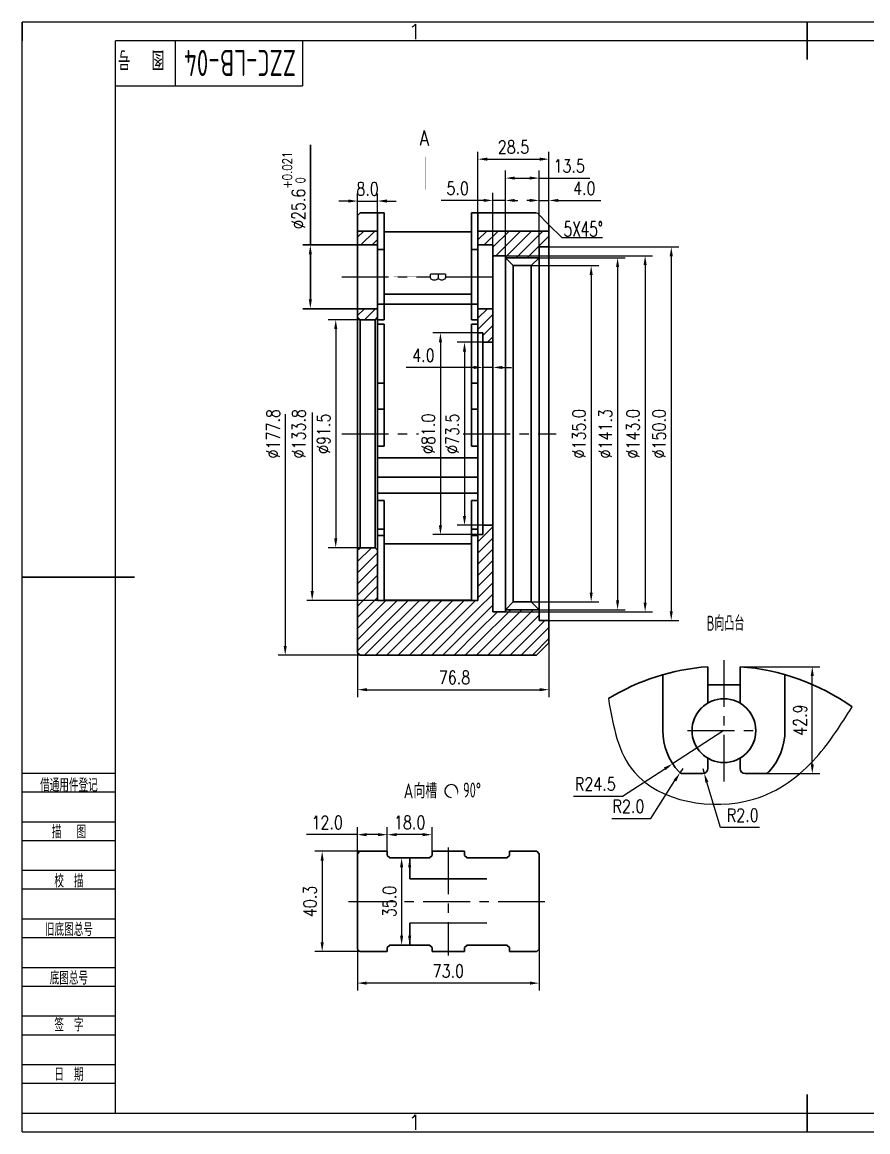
# Model space of a CAD drawing. Header units: millimetres. Extents: x -38 to 592, y -8 to 762.
# Drawn here: x -37.5 to 301.8, y -7.5 to 438 of the extents above; entities that cross this region are included whole.
import ezdxf
from ezdxf.enums import TextEntityAlignment as Align

# ---------------------------------------------------------------- set-up
doc = ezdxf.new("R2010")
doc.units = ezdxf.units.MM
doc.header["$LTSCALE"] = 15
doc.linetypes.add('CENTER', pattern=[2, 1.25, -0.25, 0.25, -0.25])
doc.layers.add('1轮廓实线层', color=7, linetype='Continuous', lineweight=35)
for name, color, linetype in [('2细线层', 4, 'Continuous'), ('3中心线层', 1, 'CENTER'), ('5剖面线层', 2, 'Continuous'), ('6文字层', 3, 'Continuous'), ('7标注层', 4, 'Continuous'), ('图框层', 7, 'Continuous')]:
    doc.layers.add(name, color=color, linetype=linetype)
doc.styles.add('PC_TEXTSTYLE', font='isocp.shx', dxfattribs={"width": 0.8, "bigfont": 'hzfs.shx'})
doc.styles.add('PC_TEXTSTYLE1', font='isocp.shx', dxfattribs={"bigfont": 'hzfs.shx'})
doc.styles.add('TH_GBDIM', font='romans.shx', dxfattribs={"width": 0.8, "bigfont": 'gbcbig.shx'})
doc.dimstyles.new('TH_GBDIM', dxfattribs={"dimscale": 1.5, "dimtxt": 3.5, "dimasz": 2.5, "dimexe": 2, "dimexo": 0, "dimgap": 1.5, "dimtad": 1, "dimdec": 1, "dimzin": 0, "dimdsep": 46, "dimtxsty": 'TH_GBDIM', "dimcen": 2.5, "dimclrd": 130, "dimclre": 130, "dimclrt": 3, "dimadec": 0, "dimazin": 0, "dimtfac": 0.714286, "dimtdec": 1, "dimtmove": 0, "dimatfit": 3, "dimfxl": 1, "dimtzin": 0, "dimlwd": -1, "dimlwe": -1, "dimarcsym": 0})
pattern_1 = [(45, (-259.1032, 2e-13), (-2.245064, 2.245064), [])]

# ---------------------------------------------------------------- blocks, each defined once
blk = doc.blocks.new('*D9')
at = {"layer": '7标注层', "color": 130}
for p, q in [((166.68, 340.26), (193.8, 340.26)), ((190.8, 336.51), (190.8, 209.01)), ((166.68, 205.26), (193.8, 205.26))]:
    blk.add_line(p, q, dxfattribs=at)
for points in [[(190.17, 336.51), (191.42, 336.51), (190.8, 340.26)], [(190.17, 209.01), (191.42, 209.01), (190.8, 205.26)]]:
    blk.add_solid(points, dxfattribs=at)
at = {"layer": 'Defpoints', "color": 0}
for p in [(166.68, 340.26), (166.68, 205.26), (190.8, 205.26)]:
    blk.add_point(p, dxfattribs=at)
at = {"layer": '7标注层', "color": 3, "insert": (185.92, 272.76), "char_height": 5.25, "attachment_point": 5, "rotation": 90, "style": 'TH_GBDIM'}
blk.add_mtext('{%%c135.0}{}{}', dxfattribs=at)
blk = doc.blocks.new('*D10')
at = {"layer": '7标注层', "color": 130}
for p, q in [((169.87, 343.41), (204.39, 343.41)), ((201.39, 339.66), (201.39, 205.86)), ((169.87, 202.11), (204.39, 202.11))]:
    blk.add_line(p, q, dxfattribs=at)
for points in [[(200.77, 339.66), (202.02, 339.66), (201.39, 343.41)], [(200.77, 205.86), (202.02, 205.86), (201.39, 202.11)]]:
    blk.add_solid(points, dxfattribs=at)
at = {"layer": 'Defpoints', "color": 0}
for p in [(169.87, 343.41), (169.87, 202.11), (201.39, 202.11)]:
    blk.add_point(p, dxfattribs=at)
at = {"layer": '7标注层', "color": 3, "insert": (196.52, 272.76), "char_height": 5.25, "attachment_point": 5, "rotation": 90, "style": 'TH_GBDIM'}
blk.add_mtext('{%%c141.3}{}{}', dxfattribs=at)
blk = doc.blocks.new('*D11')
at = {"layer": '7标注层', "color": 130}
for p, q in [((173.87, 347.76), (225.93, 347.76)), ((222.93, 344.01), (222.93, 201.51)), ((173.87, 197.76), (225.93, 197.76))]:
    blk.add_line(p, q, dxfattribs=at)
for points in [[(222.3, 344.01), (223.55, 344.01), (222.93, 347.76)], [(222.3, 201.51), (223.55, 201.51), (222.93, 197.76)]]:
    blk.add_solid(points, dxfattribs=at)
at = {"layer": 'Defpoints', "color": 0}
for p in [(173.87, 347.76), (173.87, 197.76), (222.93, 197.76)]:
    blk.add_point(p, dxfattribs=at)
at = {"layer": '7标注层', "color": 3, "insert": (218.05, 272.76), "char_height": 5.25, "attachment_point": 5, "rotation": 90, "style": 'TH_GBDIM'}
blk.add_mtext('{%%c150.0}{}{}', dxfattribs=at)
blk = doc.blocks.new('*D12')
at = {"layer": '7标注层', "color": 130}
for p, q in [((96.97, 65.83), (96.97, 49.19)), ((169.97, 65.83), (169.97, 49.19)), ((166.22, 52.19), (100.72, 52.19))]:
    blk.add_line(p, q, dxfattribs=at)
for points in [[(100.72, 52.82), (100.72, 51.57), (96.97, 52.19)], [(166.22, 52.82), (166.22, 51.57), (169.97, 52.19)]]:
    blk.add_solid(points, dxfattribs=at)
at = {"layer": 'Defpoints', "color": 0}
for p in [(96.97, 65.83), (169.97, 65.83), (96.97, 52.19)]:
    blk.add_point(p, dxfattribs=at)
at = {"layer": '7标注层', "color": 3, "insert": (133.47, 57.07), "char_height": 5.25, "attachment_point": 5, "style": 'TH_GBDIM'}
blk.add_mtext('73.0', dxfattribs=at)
blk = doc.blocks.new('*D13')
at = {"layer": '7标注层', "color": 130}
for p, q in [((97.97, 105.13), (79.86, 105.13)), ((82.86, 101.38), (82.86, 68.58)), ((97.97, 64.83), (79.86, 64.83))]:
    blk.add_line(p, q, dxfattribs=at)
for points in [[(82.23, 101.38), (83.48, 101.38), (82.86, 105.13)], [(82.23, 68.58), (83.48, 68.58), (82.86, 64.83)]]:
    blk.add_solid(points, dxfattribs=at)
at = {"layer": 'Defpoints', "color": 0}
for p in [(97.97, 105.13), (82.86, 64.83), (97.97, 64.83)]:
    blk.add_point(p, dxfattribs=at)
at = {"layer": '7标注层', "color": 3, "insert": (77.98, 84.98), "char_height": 5.25, "attachment_point": 5, "rotation": 90, "style": 'TH_GBDIM'}
blk.add_mtext('40.3', dxfattribs=at)
blk = doc.blocks.new('*D14')
at = {"layer": '7标注层', "color": 130}
for p, q in [((147.37, 309.51), (136.97, 309.51)), ((139.97, 305.76), (139.97, 239.76)), ((147.37, 236.01), (136.97, 236.01))]:
    blk.add_line(p, q, dxfattribs=at)
for points in [[(139.34, 305.76), (140.59, 305.76), (139.97, 309.51)], [(139.34, 239.76), (140.59, 239.76), (139.97, 236.01)]]:
    blk.add_solid(points, dxfattribs=at)
at = {"layer": 'Defpoints', "color": 0}
for p in [(147.37, 309.51), (139.97, 236.01), (147.37, 236.01)]:
    blk.add_point(p, dxfattribs=at)
at = {"layer": '7标注层', "color": 3, "insert": (135.09, 272.76), "char_height": 5.25, "attachment_point": 5, "rotation": 90, "style": 'TH_GBDIM'}
blk.add_mtext('{%%c73.5}{}{}', dxfattribs=at)
blk = doc.blocks.new('*D15')
at = {"layer": '7标注层', "color": 130}
for p, q in [((98.07, 318.51), (85.3, 318.51)), ((88.3, 314.76), (88.3, 230.76)), ((98.07, 227.01), (85.3, 227.01))]:
    blk.add_line(p, q, dxfattribs=at)
for points in [[(87.67, 314.76), (88.92, 314.76), (88.3, 318.51)], [(87.67, 230.76), (88.92, 230.76), (88.3, 227.01)]]:
    blk.add_solid(points, dxfattribs=at)
at = {"layer": 'Defpoints', "color": 0}
for p in [(98.07, 318.51), (88.3, 227.01), (98.07, 227.01)]:
    blk.add_point(p, dxfattribs=at)
at = {"layer": '7标注层', "color": 3, "insert": (83.42, 272.76), "char_height": 5.25, "attachment_point": 5, "rotation": 90, "style": 'TH_GBDIM'}
blk.add_mtext('{%%c91.5}{}{}', dxfattribs=at)
blk = doc.blocks.new('*D16')
at = {"layer": '7标注层', "color": 130}
for p, q in [((173.87, 188.86), (173.87, 167.01)), ((97.07, 184.86), (97.07, 167.01)), ((100.82, 170.01), (170.12, 170.01))]:
    blk.add_line(p, q, dxfattribs=at)
for points in [[(100.82, 170.64), (100.82, 169.39), (97.07, 170.01)], [(170.12, 170.64), (170.12, 169.39), (173.87, 170.01)]]:
    blk.add_solid(points, dxfattribs=at)
at = {"layer": 'Defpoints', "color": 0}
for p in [(173.87, 188.86), (97.07, 184.86), (173.87, 170.01)]:
    blk.add_point(p, dxfattribs=at)
at = {"layer": '7标注层', "color": 3, "insert": (135.97, 174.89), "char_height": 5.25, "attachment_point": 5, "style": 'TH_GBDIM'}
blk.add_mtext('76.8', dxfattribs=at)
blk = doc.blocks.new('*D17')
at = {"layer": '7标注层', "color": 130}
for p, q in [((156.37, 343.41), (156.37, 378.41)), ((160.12, 375.41), (166.12, 375.41)), ((169.87, 343.41), (169.87, 378.41)), ((169.87, 375.41), (190.32, 375.41))]:
    blk.add_line(p, q, dxfattribs=at)
for points in [[(160.12, 376.04), (160.12, 374.79), (156.37, 375.41)], [(166.12, 376.04), (166.12, 374.79), (169.87, 375.41)]]:
    blk.add_solid(points, dxfattribs=at)
at = {"layer": 'Defpoints', "color": 0}
for p in [(169.87, 375.41), (156.37, 343.41), (169.87, 343.41)]:
    blk.add_point(p, dxfattribs=at)
at = {"layer": '7标注层', "color": 3, "insert": (181.97, 380.29), "char_height": 5.25, "attachment_point": 5, "style": 'TH_GBDIM'}
blk.add_mtext('13.5', dxfattribs=at)
blk = doc.blocks.new('*D21')
at = {"layer": '7标注层', "color": 130}
for p, q in [((117.97, 102.48), (111.73, 102.48)), ((114.73, 98.73), (114.73, 71.23)), ((117.97, 67.48), (111.73, 67.48))]:
    blk.add_line(p, q, dxfattribs=at)
for points in [[(114.11, 98.73), (115.36, 98.73), (114.73, 102.48)], [(114.11, 71.23), (115.36, 71.23), (114.73, 67.48)]]:
    blk.add_solid(points, dxfattribs=at)
at = {"layer": 'Defpoints', "color": 0}
for p in [(117.97, 102.48), (114.73, 67.48), (117.97, 67.48)]:
    blk.add_point(p, dxfattribs=at)
at = {"layer": '7标注层', "color": 3, "insert": (109.86, 84.98), "char_height": 5.25, "attachment_point": 5, "rotation": 90, "style": 'TH_GBDIM'}
blk.add_mtext('35.0', dxfattribs=at)
blk = doc.blocks.new('*D22')
at = {"layer": '7标注层', "color": 130}
for p, q in [((96.97, 111.8), (76.52, 111.8)), ((96.97, 102.73), (96.97, 114.8)), ((105.22, 111.8), (100.72, 111.8)), ((108.97, 105.13), (108.97, 114.8))]:
    blk.add_line(p, q, dxfattribs=at)
for points in [[(100.72, 112.43), (100.72, 111.18), (96.97, 111.8)], [(105.22, 112.43), (105.22, 111.18), (108.97, 111.8)]]:
    blk.add_solid(points, dxfattribs=at)
at = {"layer": 'Defpoints', "color": 0}
for p in [(96.97, 111.8), (96.97, 102.73), (108.97, 105.13)]:
    blk.add_point(p, dxfattribs=at)
at = {"layer": '7标注层', "color": 3, "insert": (84.87, 116.68), "char_height": 5.25, "attachment_point": 5, "style": 'TH_GBDIM'}
blk.add_mtext('12.0', dxfattribs=at)
blk = doc.blocks.new('*D23')
at = {"layer": '7标注层', "color": 130}
for p, q in [((108.97, 105.13), (108.97, 114.8)), ((123.22, 111.8), (112.72, 111.8)), ((126.97, 105.13), (126.97, 114.8))]:
    blk.add_line(p, q, dxfattribs=at)
for points in [[(112.72, 112.43), (112.72, 111.18), (108.97, 111.8)], [(123.22, 112.43), (123.22, 111.18), (126.97, 111.8)]]:
    blk.add_solid(points, dxfattribs=at)
at = {"layer": 'Defpoints', "color": 0}
for p in [(108.97, 111.8), (108.97, 105.13), (126.97, 105.13)]:
    blk.add_point(p, dxfattribs=at)
at = {"layer": '7标注层', "color": 3, "insert": (117.97, 116.68), "char_height": 5.25, "attachment_point": 5, "style": 'TH_GBDIM'}
blk.add_mtext('18.0', dxfattribs=at)
blk = doc.blocks.new('*D24')
at = {"layer": '7标注层', "color": 130}
for p, q in [((93.32, 366.19), (89.57, 366.19)), ((97.07, 360.45), (97.07, 369.19)), ((97.07, 366.19), (105.07, 366.19)), ((105.07, 361.45), (105.07, 369.19)), ((108.82, 366.19), (112.57, 366.19))]:
    blk.add_line(p, q, dxfattribs=at)
for points in [[(93.32, 366.82), (93.32, 365.57), (97.07, 366.19)], [(108.82, 366.82), (108.82, 365.57), (105.07, 366.19)]]:
    blk.add_solid(points, dxfattribs=at)
at = {"layer": 'Defpoints', "color": 0}
for p in [(105.07, 366.19), (105.07, 361.45), (97.07, 360.45)]:
    blk.add_point(p, dxfattribs=at)
at = {"layer": '7标注层', "color": 3, "insert": (101.07, 371.07), "char_height": 5.25, "attachment_point": 5, "style": 'TH_GBDIM'}
blk.add_mtext('8.0', dxfattribs=at)
blk = doc.blocks.new('*D25')
at = {"layer": '7标注层', "color": 130}
for p, q in [((151.37, 344.26), (215.44, 344.26)), ((212.44, 340.51), (212.44, 205.01)), ((151.37, 201.26), (215.44, 201.26))]:
    blk.add_line(p, q, dxfattribs=at)
for points in [[(211.81, 340.51), (213.06, 340.51), (212.44, 344.26)], [(211.81, 205.01), (213.06, 205.01), (212.44, 201.26)]]:
    blk.add_solid(points, dxfattribs=at)
at = {"layer": 'Defpoints', "color": 0}
for p in [(151.37, 344.26), (151.37, 201.26), (212.44, 201.26)]:
    blk.add_point(p, dxfattribs=at)
at = {"layer": '7标注层', "color": 3, "insert": (207.56, 272.76), "char_height": 5.25, "attachment_point": 5, "rotation": 90, "style": 'TH_GBDIM'}
blk.add_mtext('{%%c143.0}{}{}', dxfattribs=at)
blk = doc.blocks.new('*D26')
at = {"layer": '7标注层', "color": 130}
for p, q in [((145.37, 313.26), (127.31, 313.26)), ((130.31, 309.51), (130.31, 236.01)), ((145.37, 232.26), (127.31, 232.26))]:
    blk.add_line(p, q, dxfattribs=at)
for points in [[(129.69, 309.51), (130.94, 309.51), (130.31, 313.26)], [(129.69, 236.01), (130.94, 236.01), (130.31, 232.26)]]:
    blk.add_solid(points, dxfattribs=at)
at = {"layer": 'Defpoints', "color": 0}
for p in [(145.37, 313.26), (130.31, 232.26), (145.37, 232.26)]:
    blk.add_point(p, dxfattribs=at)
at = {"layer": '7标注层', "color": 3, "insert": (125.44, 272.76), "char_height": 5.25, "attachment_point": 5, "rotation": 90, "style": 'TH_GBDIM'}
blk.add_mtext('{%%c81.0}{}{}', dxfattribs=at)
blk = doc.blocks.new('*D33')
at = {"layer": '7标注层', "color": 130}
for p, q in [((244.05, 153.58), (223.48, 140.27)), ((203.41, 127.28), (220.34, 138.23)), ((183.76, 127.28), (203.41, 127.28))]:
    blk.add_line(p, q, dxfattribs=at)
blk.add_solid([(220, 138.75), (220.68, 137.71), (223.48, 140.27)], dxfattribs=at)
at = {"layer": 'Defpoints', "color": 0}
for p in [(244.05, 153.58), (223.48, 140.27)]:
    blk.add_point(p, dxfattribs=at)
at = {"layer": '7标注层', "color": 3, "insert": (192.46, 132.15), "char_height": 5.25, "attachment_point": 5, "style": 'TH_GBDIM'}
blk.add_mtext('{R24.5}{}{}', dxfattribs=at)
blk = doc.blocks.new('*D34')
at = {"layer": '7标注层', "color": 130}
for p, q in [((227.51, 138.33), (226.43, 136.64)), ((214.7, 118.32), (224.41, 133.49)), ((199.05, 118.32), (214.7, 118.32))]:
    blk.add_line(p, q, dxfattribs=at)
blk.add_solid([(223.88, 133.82), (224.94, 133.15), (226.43, 136.64)], dxfattribs=at)
at = {"layer": 'Defpoints', "color": 0}
for p in [(227.51, 138.33), (226.43, 136.64)]:
    blk.add_point(p, dxfattribs=at)
at = {"layer": '7标注层', "color": 3, "insert": (205.75, 123.19), "char_height": 5.25, "attachment_point": 5, "style": 'TH_GBDIM'}
blk.add_mtext('{R2.0}{}{}', dxfattribs=at)
blk = doc.blocks.new('*D35')
at = {"layer": '7标注层', "color": 130}
for p, q in [((235.56, 138.33), (236.14, 136.41)), ((242.66, 114.72), (237.22, 132.82)), ((258.31, 114.72), (242.66, 114.72))]:
    blk.add_line(p, q, dxfattribs=at)
blk.add_solid([(237.82, 133), (236.62, 132.64), (236.14, 136.41)], dxfattribs=at)
at = {"layer": 'Defpoints', "color": 0}
for p in [(235.56, 138.33), (236.14, 136.41)]:
    blk.add_point(p, dxfattribs=at)
at = {"layer": '7标注层', "color": 3, "insert": (251.61, 119.6), "char_height": 5.25, "attachment_point": 5, "style": 'TH_GBDIM'}
blk.add_mtext('{R2.0}{}{}', dxfattribs=at)
blk = doc.blocks.new('*D36')
at = {"layer": '7标注层', "color": 130}
for p, q in [((250.55, 179.24), (282.51, 179.24)), ((279.51, 140.08), (279.51, 175.49)), ((260.6, 136.33), (282.51, 136.33))]:
    blk.add_line(p, q, dxfattribs=at)
for points in [[(278.89, 175.49), (280.14, 175.49), (279.51, 179.24)], [(278.89, 140.08), (280.14, 140.08), (279.51, 136.33)]]:
    blk.add_solid(points, dxfattribs=at)
at = {"layer": 'Defpoints', "color": 0}
for p in [(250.55, 179.24), (279.51, 179.24), (260.6, 136.33)]:
    blk.add_point(p, dxfattribs=at)
at = {"layer": '7标注层', "color": 3, "insert": (274.64, 157.78), "char_height": 5.25, "attachment_point": 5, "rotation": 90, "style": 'TH_GBDIM'}
blk.add_mtext('42.9', dxfattribs=at)
blk = doc.blocks.new('*D37')
at = {"layer": '7标注层', "color": 130}
for p, q in [((145.37, 361.45), (145.37, 386.01)), ((173.87, 356.66), (173.87, 386.01)), ((149.12, 383.01), (170.12, 383.01))]:
    blk.add_line(p, q, dxfattribs=at)
for points in [[(149.12, 383.63), (149.12, 382.38), (145.37, 383.01)], [(170.12, 383.63), (170.12, 382.38), (173.87, 383.01)]]:
    blk.add_solid(points, dxfattribs=at)
at = {"layer": 'Defpoints', "color": 0}
for p in [(173.87, 383.01), (145.37, 361.45), (173.87, 356.66)]:
    blk.add_point(p, dxfattribs=at)
at = {"layer": '7标注层', "color": 3, "insert": (159.62, 387.88), "char_height": 5.25, "attachment_point": 5, "style": 'TH_GBDIM'}
blk.add_mtext('28.5', dxfattribs=at)
blk = doc.blocks.new('*D38')
at = {"layer": '7标注层', "color": 130}
for p, q in [((143.62, 299.38), (116.53, 299.38)), ((151.37, 299.38), (147.37, 299.38)), ((155.12, 299.38), (158.87, 299.38))]:
    blk.add_line(p, q, dxfattribs=at)
for points in [[(143.62, 300.01), (143.62, 298.76), (147.37, 299.38)], [(155.12, 300.01), (155.12, 298.76), (151.37, 299.38)]]:
    blk.add_solid(points, dxfattribs=at)
at = {"layer": 'Defpoints', "color": 0}
for p in [(147.37, 309.51), (151.37, 309.51), (151.37, 299.38)]:
    blk.add_point(p, dxfattribs=at)
at = {"layer": '7标注层', "color": 3, "insert": (123.48, 304.26), "char_height": 5.25, "attachment_point": 5, "style": 'TH_GBDIM'}
blk.add_mtext('{4.0}{}{}', dxfattribs=at)
blk = doc.blocks.new('PC_FJL_BLOCK')
at = {"layer": '2细线层'}
for p, q in [((-25, 91), (0, 91)), ((-25, 86), (0, 86)), ((-25, 78), (0, 78)), ((-25, 73), (0, 73)), ((-25, 65), (0, 65)), ((-25, 60), (0, 60)), ((-25, 52), (0, 52)), ((-25, 47), (0, 47)), ((-25, 39), (0, 39)), ((-25, 34), (0, 34)), ((-25, 26), (0, 26)), ((-25, 21), (0, 21)), ((-25, 13), (0, 13)), ((-25, 8), (0, 8)), ((-25, 0), (0, 0))]:
    blk.add_line(p, q, dxfattribs=at)
at = {"layer": '6文字层', "color": 3, "style": 'PC_TEXTSTYLE', "width": 0.667}
for s, p in [('借通用件登记', (-12.5, 87.97)), ('描   图', (-12.5, 75.47)), ('校  描', (-12.5, 62.31)), ('旧底图总号', (-12.5, 49.33)), ('底图总号', (-12.5, 36.33)), ('签  字', (-12.5, 23.8)), ('日  期', (-12.49, 10.5))]:
    blk.add_text(s, height=3.5, dxfattribs=at).set_placement(p, align=Align.MIDDLE)
at = {"layer": '6文字层', "style": 'PC_TEXTSTYLE'}
for tag, width, p, p2 in [('借通用件登记', 0.635294, (-23, 79), (-2, 79)), ('描图', 2.00708, (-23, 66), (-2, 66)), ('校图', 2.00708, (-23, 53), (-2, 53)), ('旧底图总号', 0.762353, (-23, 40), (-2, 40)), ('底图总号', 0.954947, (-23, 27), (-2, 27)), ('签字', 1.972174, (-23, 14), (-2, 14)), ('日期', 1.930213, (-23, 1), (-2, 1))]:
    blk.add_attdef(tag, text='', height=5, dxfattribs=dict(at, width=width)).set_placement(p, p2, align=Align.FIT)
blk = doc.blocks.new('PC_TYDH_BLOCK')
at = {"layer": '2细线层', "linetype": 'Continuous'}
for p, q in [((16, -12), (16, 0)), ((50, 0), (50, -12)), ((0, -12), (50, -12))]:
    blk.add_line(p, q, dxfattribs=at)
at = {"layer": '6文字层', "style": 'PC_TEXTSTYLE', "width": 0.667}
blk.add_text('图   号', height=5, rotation=180, dxfattribs=at).set_placement((13, -2.5))
at = {"layer": '6文字层', "style": 'PC_TEXTSTYLE', "width": 0.970975}
blk.add_attdef('图样代号', text='', height=7, rotation=180, dxfattribs=at).set_placement((48.24, -2.4), (18.35, -2.4), align=Align.FIT)
blk = doc.blocks.new('*D43')
at = {"layer": '1轮廓实线层', "color": 130}
for p, q in [((78.11, 348.56), (78.11, 388.73)), ((97.07, 348.56), (75.11, 348.56)), ((78.11, 326.71), (78.11, 344.81)), ((97.07, 322.96), (75.11, 322.96))]:
    blk.add_line(p, q, dxfattribs=at)
for points in [[(77.48, 344.81), (78.73, 344.81), (78.11, 348.56)], [(77.48, 326.71), (78.73, 326.71), (78.11, 322.96)]]:
    blk.add_solid(points, dxfattribs=at)
at = {"layer": 'Defpoints', "color": 0}
for p in [(97.07, 348.56), (78.11, 322.96), (97.07, 322.96)]:
    blk.add_point(p, dxfattribs=at)
at = {"layer": '1轮廓实线层', "color": 3, "insert": (71.48, 370.52), "char_height": 5.25, "attachment_point": 5, "rotation": 90, "style": 'TH_GBDIM'}
blk.add_mtext('{%%c25.6}{}{\\H0.7143x;\\S+0.021^  0;}', dxfattribs=at)

msp = doc.modelspace()

# ---------------------------------------------------------------- hatches: boundary and pattern name
at = {"layer": '5剖面线层'}
h = msp.add_hatch(dxfattribs=at)
h.set_pattern_fill('ANSI31', color=256, style=0)
h.set_pattern_definition(pattern_1)
h.paths.add_polyline_path([(173.87, 354.15), (145.37, 354.15), (145.37, 348.56), (151.37, 348.56), (151.37, 344.26), (156.37, 344.26), (156.37, 343.41), (169.87, 343.41), (169.87, 347.76), (173.87, 347.76)])
h.paths.add_polyline_path([(105.07, 354.15), (97.07, 354.15), (97.07, 348.56), (105.07, 348.56)])
h.paths.add_polyline_path([(105.07, 322.96), (97.07, 322.96), (97.07, 319.51), (98.07, 318.51), (104.07, 318.51), (105.07, 319.51)])
h.paths.add_polyline_path([(151.37, 322.96), (145.37, 322.96), (145.37, 313.26), (147.37, 313.26), (147.37, 309.51), (151.37, 309.51)])
h.paths.add_polyline_path([(151.37, 236.01), (147.37, 236.01), (147.37, 232.26), (145.37, 232.26), (145.37, 183.86), (168.87, 183.86), (173.87, 188.86), (173.87, 197.76), (169.87, 197.76), (169.87, 202.11), (156.37, 202.11), (156.37, 201.26), (151.37, 201.26)])
h.paths.add_polyline_path([(105.07, 226.01), (104.07, 227.01), (98.07, 227.01), (97.07, 226.01), (97.07, 184.86), (98.07, 183.86), (105.07, 183.86)])
h = msp.add_hatch(dxfattribs=at)
h.set_pattern_fill('ANSI31', color=256, style=0)
h.set_pattern_definition(pattern_1)
h.paths.add_polyline_path([(145.37, 205.86), (105.07, 205.86), (105.07, 183.86), (145.37, 183.86)])

# ---------------------------------------------------------------- linework, layer by layer
at = {"layer": '1轮廓实线层'}
for p, q in [((277.5, 438), (277.5, 423)), ((97.07, 360.45), (98.07, 361.45)), ((98.07, 361.45), (105.07, 361.45)), ((105.07, 205.86), (105.07, 361.45)), ((105.07, 361.45), (107.72, 361.45)), ((107.72, 361.45), (107.72, 318.51)), ((142.72, 361.45), (142.72, 318.51)), ((145.37, 361.45), (142.72, 361.45)), ((142.72, 361.45), (142.72, 318.51)), ((145.37, 361.45), (168.87, 361.45)), ((145.37, 205.86), (145.37, 361.45)), ((169.07, 361.45), (173.87, 356.66)), ((97.07, 184.86), (97.07, 360.45)), ((173.87, 356.66), (173.87, 188.86)), ((97.07, 354.15), (105.07, 354.15)), ((107.72, 353.82), (142.72, 353.82)), ((145.37, 354.15), (173.87, 354.15)), ((97.07, 348.56), (105.07, 348.56)), ((145.37, 348.56), (151.37, 348.56)), ((151.37, 348.56), (151.37, 201.26)), ((151.37, 347.76), (151.37, 348.56)), ((169.87, 197.76), (169.87, 347.76)), ((169.87, 347.76), (173.87, 347.76)), ((105.07, 346.78), (107.72, 346.78)), ((142.72, 346.78), (145.37, 346.78)), ((156.37, 344.26), (151.37, 344.26)), ((156.37, 201.26), (156.37, 344.26)), ((156.37, 202.11), (156.37, 343.41)), ((156.37, 343.41), (169.87, 343.41)), ((156.37, 343.41), (159.56, 340.26)), ((169.87, 343.41), (166.68, 340.26)), ((166.68, 340.26), (159.56, 340.26)), ((159.56, 340.26), (159.56, 205.26)), ((166.68, 340.26), (166.68, 205.26)), ((107.72, 328.82), (142.72, 328.82)), ((97.07, 322.96), (105.07, 322.96)), ((105.07, 324.74), (107.72, 324.74)), ((107.72, 324.8), (142.72, 324.8)), ((145.37, 324.74), (142.72, 324.74)), ((145.37, 322.96), (151.37, 322.96)), ((97.07, 319.51), (98.07, 318.51)), ((98.07, 318.51), (104.07, 318.51)), ((98.07, 318.51), (98.07, 227.01)), ((105.07, 319.51), (104.07, 318.51)), ((104.07, 318.51), (104.07, 227.01)), ((107.72, 318.51), (105.07, 318.51)), ((105.07, 316.73), (107.72, 316.73)), ((107.72, 316.73), (107.72, 267.73)), ((142.72, 318.51), (145.37, 318.51)), ((142.72, 318.51), (145.37, 318.51)), ((142.72, 316.73), (142.72, 267.73)), ((145.37, 316.73), (142.72, 316.73)), ((147.37, 313.26), (145.37, 313.26)), ((147.37, 232.26), (147.37, 313.26)), ((147.37, 309.51), (151.37, 309.51)), ((105.07, 293.07), (107.72, 293.07)), ((145.37, 293.07), (142.72, 293.07)), ((105.07, 282.65), (107.72, 282.65)), ((145.37, 282.65), (142.72, 282.65)), ((105.07, 267.73), (107.72, 267.73)), ((145.37, 267.73), (142.72, 267.73)), ((105.07, 263.1), (145.37, 263.1)), ((105.07, 255.37), (145.37, 255.37)), ((105.07, 248.86), (145.37, 248.86)), ((105.07, 245.97), (107.72, 245.97)), ((107.72, 245.97), (107.72, 205.86)), ((142.72, 245.97), (142.72, 205.86)), ((145.37, 245.97), (142.72, 245.97)), ((105.07, 234.52), (107.72, 234.52)), ((105.07, 231.93), (107.72, 231.93)), ((145.37, 234.52), (142.72, 234.52)), ((145.37, 231.93), (142.72, 231.93)), ((147.37, 232.26), (145.37, 232.26)), ((147.37, 236.01), (151.37, 236.01)), ((107.72, 228.63), (142.72, 228.63)), ((98.07, 227.01), (97.07, 226.01)), ((98.07, 227.01), (104.07, 227.01)), ((104.07, 227.01), (105.07, 226.01)), ((-37.5, 215.25), (7.5, 215.25)), ((105.07, 205.86), (145.37, 205.86)), ((107.72, 205.95), (142.72, 205.95)), ((159.56, 205.26), (156.37, 202.11)), ((166.68, 205.26), (159.56, 205.26)), ((166.68, 205.26), (169.87, 202.11)), ((151.37, 201.26), (156.37, 201.26)), ((169.87, 202.11), (156.37, 202.11)), ((173.87, 197.76), (169.87, 197.76)), ((168.87, 183.86), (173.87, 188.86)), ((98.07, 183.86), (97.07, 184.86)), ((168.87, 183.86), (98.07, 183.86)), ((237.55, 164.6), (237.55, 179.24)), ((250.55, 164.6), (250.55, 179.24)), ((219.55, 153.58), (219.55, 176.04)), ((268.55, 153.58), (268.55, 176.04)), ((237.55, 171.92), (250.55, 171.92)), ((237.56, 142.56), (237.56, 138.33)), ((250.54, 142.56), (250.54, 138.33)), ((227.51, 136.33), (235.56, 136.33)), ((260.6, 136.33), (252.54, 136.33)), ((96.97, 104.13), (97.97, 105.13)), ((96.97, 104.13), (96.97, 65.83)), ((108.97, 105.13), (97.97, 105.13)), ((108.97, 105.13), (108.97, 103.48)), ((109.97, 102.48), (108.97, 103.48)), ((109.97, 102.48), (125.97, 102.48)), ((126.97, 103.48), (125.97, 102.48)), ((126.97, 103.48), (126.97, 105.13)), ((126.97, 105.13), (133.47, 105.13)), ((139.97, 105.13), (133.47, 105.13)), ((139.97, 103.48), (139.97, 105.13)), ((140.97, 102.48), (139.97, 103.48)), ((156.97, 102.48), (140.97, 102.48)), ((157.97, 103.48), (156.97, 102.48)), ((157.97, 105.13), (168.97, 105.13)), ((157.97, 105.13), (157.97, 103.48)), ((169.97, 104.13), (168.97, 105.13)), ((169.97, 104.13), (169.97, 65.83)), ((108.97, 66.48), (109.97, 67.48)), ((109.97, 67.48), (125.97, 67.48)), ((125.97, 67.48), (126.97, 66.48)), ((139.97, 66.48), (140.97, 67.48)), ((156.97, 67.48), (140.97, 67.48)), ((156.97, 67.48), (157.97, 66.48)), ((96.97, 65.83), (97.97, 64.83)), ((96.97, 65.83), (97.97, 64.83)), ((108.97, 64.83), (97.97, 64.83)), ((108.97, 64.83), (108.97, 66.48)), ((126.97, 66.48), (126.97, 64.83)), ((126.97, 64.83), (133.47, 64.83)), ((139.97, 64.83), (133.47, 64.83)), ((139.97, 66.48), (139.97, 64.83)), ((157.97, 64.83), (157.97, 66.48)), ((157.97, 64.83), (168.97, 64.83)), ((169.97, 65.83), (168.97, 64.83)), ((169.97, 65.83), (168.97, 64.83)), ((277.5, -7.5), (277.5, 7.5))]:
    msp.add_line(p, q, dxfattribs=at)
msp.add_circle((244.05, 153.57), 12.8, dxfattribs=at)
for centre, radius, start, end in [((244.05, 90.58), 88.9, 94.1874, 121.4395), ((244.05, 90.58), 88.9, 54.6529, 85.8126), ((244.05, 153.57), 12.8, 120.4733, 239.5267), ((244.05, 153.57), 12.8, 300.4733, 59.5267), ((244.05, 153.58), 24.5, 180, 222.6702), ((244.05, 153.58), 24.5, 317.3298, 0), ((235.56, 138.33), 2, 270, 0), ((252.54, 138.33), 2, 180, 270), ((227.51, 138.33), 2, 222.6702, 270), ((260.6, 138.33), 2, 270, 317.3298)]:
    msp.add_arc(centre, radius, start, end, dxfattribs=at)
at = {"layer": '2细线层'}
for p, q in [((-37.5, -7.5), (-37.5, 438)), ((592.5, 438), (-37.5, 438)), ((-37.5, 438), (-37.5, 430.5)), ((277.5, 438), (277.5, 430.5)), ((-37.5, -7.5), (-37.5, 0)), ((277.5, -7.5), (277.5, 0)), ((-37.5, -7.5), (592.5, -7.5))]:
    msp.add_line(p, q, dxfattribs=at)
msp.add_spline([(197.68, 166.43), (208, 136.97), (255.88, 126.02), (281.1, 142.81), (295.48, 163.09)], degree=3, dxfattribs=at)
at = {"layer": '3中心线层'}
for p, q in [((90.72, 335.76), (126.08, 335.76)), ((132.5, 335.76), (154.02, 335.76)), ((90.72, 272.76), (121.57, 272.76)), ((139.49, 272.76), (176.69, 272.76)), ((244.05, 181.84), (244.05, 132.28)), ((229.51, 153.57), (258.6, 153.57)), ((133.47, 106.61), (133.47, 63.35)), ((93.43, 84.98), (173.51, 84.98))]:
    msp.add_line(p, q, dxfattribs=at)
at = {"layer": '6文字层'}
msp.add_lwpolyline([(137.26, 129.32, 0.5, 0, 0), (137.26, 127.42, 0, 0, 0)], format="xyseb", dxfattribs=at)
msp.add_arc((134.66, 129.32), 2.59, 0, 270, dxfattribs=at)
at = {"layer": '7标注层', "color": 130}
for p, q in [((147.62, 366.44), (130.57, 366.44)), ((151.37, 347.76), (151.37, 369.44)), ((156.37, 366.44), (151.37, 366.44)), ((156.37, 344.26), (156.37, 369.44)), ((160.12, 366.44), (161.38, 366.44)), ((166.15, 366.44), (164.97, 366.44)), ((169.9, 347.76), (169.9, 369.44)), ((169.9, 366.44), (173.87, 366.44)), ((173.87, 347.76), (173.87, 369.44)), ((177.62, 366.44), (194.67, 366.44)), ((78.85, 281.33), (78.85, 209.61)), ((68.02, 280.61), (68.02, 187.61)), ((105.07, 205.86), (76.74, 205.86)), ((98.07, 183.86), (65.26, 183.86))]:
    msp.add_line(p, q, dxfattribs=at)
at = {"layer": '7标注层'}
for p, q in [((173.87, 356.66), (179.03, 351.49)), ((179.03, 351.49), (195.35, 351.49))]:
    msp.add_line(p, q, dxfattribs=at)
for points in [[(124.19, 370.75, 0, 2, 0), (124.19, 378.47, 0.2, 0.2, 0), (124.19, 383.95, 0.2, 0.2, 0)], [(111.5, 335.76, 0, 2, 0), (119.23, 335.76, 0.2, 0.2, 0), (124.7, 335.76, 0.2, 0.2, 0)]]:
    msp.add_lwpolyline(points, format="xyseb", dxfattribs=at)
at = {"layer": '7标注层', "color": 130}
for points in [[(147.62, 367.07), (147.62, 365.82), (151.37, 366.44)], [(160.12, 367.07), (160.12, 365.82), (156.37, 366.44)], [(166.15, 367.07), (166.15, 365.82), (169.9, 366.44)], [(177.62, 367.07), (177.62, 365.82), (173.87, 366.44)], [(78.23, 209.61), (79.48, 209.61), (78.85, 205.86)], [(67.4, 187.61), (68.65, 187.61), (68.02, 183.86)]]:
    msp.add_solid(points, dxfattribs=at)
at = {"layer": '图框层'}
for p, q in [((0, 0), (0, 430.5)), ((585, 430.5), (0, 430.5)), ((0, 0), (585, 0))]:
    msp.add_line(p, q, dxfattribs=at)

# ---------------------------------------------------------------- block references
ref = msp.add_blockref('PC_TYDH_BLOCK', (0, 430.5), dxfattribs=dict(at, xscale=1.5, yscale=1.5, zscale=1.5))
ref.add_attrib('图样代号', 'ZZC-LB-04', dxfattribs={"layer": '6文字层', "height": 10.5, "rotation": 180, "style": 'PC_TEXTSTYLE', "width": 0.651984}).set_placement((72.36, 426.9), (27.52, 426.9), align=Align.FIT)
at = {"layer": '图框层', "xscale": 1.5, "yscale": 1.5, "zscale": 1.5}
msp.add_blockref('PC_FJL_BLOCK', (0, 0), dxfattribs=at)

# ---------------------------------------------------------------- texts
at = {"layer": '6文字层', "style": 'TH_GBDIM'}
for p in [(120, 434.25), (120, -3.75)]:
    msp.add_text('1', height=6, dxfattribs=at).set_placement(p, align=Align.MIDDLE)
at = {"layer": '6文字层'}
for s, style, width, p in [('A', 'TH_GBDIM', 0.8, (121.97, 388.56)), ('5X45%%d', 'TH_GBDIM', 0.667, (179.72, 351.95)), ('B向凸台', 'PC_TEXTSTYLE1', 0.667, (237.19, 193.66)), ('A向槽', 'PC_TEXTSTYLE', 0.8, (115.56, 126.38)), ('90%%d', 'PC_TEXTSTYLE', 0.667, (139.4, 126.72))]:
    msp.add_text(s, height=6, dxfattribs=dict(at, style=style, width=width)).set_placement(p)
at = {"layer": '6文字层', "style": 'TH_GBDIM', "width": 0.667}
msp.add_text('B', height=6, rotation=270, dxfattribs=at).set_placement((126.29, 337.56))
at = {"layer": '7标注层', "color": 3, "char_height": 5.25, "attachment_point": 5, "style": 'TH_GBDIM'}
for s, insert in [('5.0', (137.22, 371.32)), ('4.0', (188.02, 371.32))]:
    msp.add_mtext(s, dxfattribs=dict(at, insert=insert))
at = {"layer": '7标注层', "color": 3, "char_height": 5.25, "attachment_point": 5, "rotation": 90, "style": 'TH_GBDIM'}
for s, insert in [('%%C177.8', (63.2, 272.76)), ('{%%c133.8}{}{}', (73.51, 272.76))]:
    msp.add_mtext(s, dxfattribs=dict(at, insert=insert))

# ---------------------------------------------------------------- dimensions: what is measured, and where the dimension line sits
at = {"layer": '1轮廓实线层'}
dim = msp.add_linear_dim(base=(78.11, 322.96), p1=(97.07, 348.56), p2=(97.07, 322.96), angle=90, text='{%%c<>}{}{\\H0.7143x;\\S+0.021^  0;}', dimstyle='TH_GBDIM', override={"dimgap": 1.5, "dimtad": 1, "dimjust": 0, "dimdec": 1, "dimlfac": 1, "dimse1": 0, "dimse2": 0, "dimsd1": 0, "dimsd2": 0}, dxfattribs=at)
dim.commit()
dim.dimension.update_dxf_attribs({"geometry": '*D43', "text_midpoint": (78.11, 370.52), "dimtype": 160})
at = {"layer": '7标注层'}
for base, p1, p2, picture, middle in [((173.87, 383.01), (145.37, 361.45), (173.87, 356.66), '*D37', (159.62, 387.88)), ((169.87, 375.41), (156.37, 343.41), (169.87, 343.41), '*D17', (181.97, 380.29)), ((108.97, 111.8), (126.97, 105.13), (108.97, 105.13), '*D23', (117.97, 116.68)), ((96.97, 52.19), (169.97, 65.83), (96.97, 65.83), '*D12', (133.47, 57.07))]:
    dim = msp.add_linear_dim(base=base, p1=p1, p2=p2, dimstyle='TH_GBDIM', dxfattribs=at)
    dim.commit()
    dim.dimension.update_dxf_attribs({"geometry": picture, "text_midpoint": middle})
for base, p1, p2, picture, middle in [((105.07, 366.19), (97.07, 360.45), (105.07, 361.45), '*D24', (101.07, 366.19)), ((173.87, 170.01), (97.07, 184.86), (173.87, 188.86), '*D16', (135.97, 170.01)), ((96.97, 111.8), (108.97, 105.13), (96.97, 102.73), '*D22', (84.87, 111.8))]:
    dim = msp.add_linear_dim(base=base, p1=p1, p2=p2, dimstyle='TH_GBDIM', dxfattribs=at)
    dim.commit()
    dim.dimension.update_dxf_attribs({"geometry": picture, "text_midpoint": middle, "dimtype": 160})
for base, p1, p2, picture, middle in [((222.93, 197.76), (173.87, 347.76), (173.87, 197.76), '*D11', (222.93, 272.76)), ((212.44, 201.26), (151.37, 344.26), (151.37, 201.26), '*D25', (212.44, 272.76)), ((88.3, 227.01), (98.07, 318.51), (98.07, 227.01), '*D15', (88.3, 272.76))]:
    dim = msp.add_linear_dim(base=base, p1=p1, p2=p2, angle=90, text='{%%c<>}{}{}', dimstyle='TH_GBDIM', override={"dimgap": 1.5, "dimtad": 1, "dimjust": 0, "dimdec": 1, "dimlfac": 1, "dimse1": 0, "dimse2": 0, "dimsd1": 0, "dimsd2": 0}, dxfattribs=at)
    dim.commit()
    dim.dimension.update_dxf_attribs({"geometry": picture, "text_midpoint": middle, "dimtype": 160})
for base, p1, p2, picture, middle in [((201.39, 202.11), (169.87, 343.41), (169.87, 202.11), '*D10', (196.52, 272.76)), ((190.8, 205.26), (166.68, 340.26), (166.68, 205.26), '*D9', (185.92, 272.76)), ((130.31, 232.26), (145.37, 313.26), (145.37, 232.26), '*D26', (125.44, 272.76)), ((139.97, 236.01), (147.37, 309.51), (147.37, 236.01), '*D14', (135.09, 272.76))]:
    dim = msp.add_linear_dim(base=base, p1=p1, p2=p2, angle=90, text='{%%c<>}{}{}', dimstyle='TH_GBDIM', override={"dimgap": 1.5, "dimtad": 1, "dimjust": 0, "dimdec": 1, "dimlfac": 1, "dimse1": 0, "dimse2": 0, "dimsd1": 0, "dimsd2": 0}, dxfattribs=at)
    dim.commit()
    dim.dimension.update_dxf_attribs({"geometry": picture, "text_midpoint": middle})
dim = msp.add_linear_dim(base=(151.37, 299.38), p1=(147.37, 309.51), p2=(151.37, 309.51), text='{<>}{}{}', dimstyle='TH_GBDIM', override={"dimgap": 1.5, "dimtad": 1, "dimjust": 0, "dimdec": 1, "dimlfac": 1, "dimse1": 1, "dimse2": 1, "dimsd1": 0, "dimsd2": 0}, dxfattribs=at)
dim.commit()
dim.dimension.update_dxf_attribs({"geometry": '*D38', "text_midpoint": (123.48, 299.38), "dimtype": 160})
for base, p1, p2, angle, picture, middle in [((279.51, 179.24), (260.6, 136.33), (250.55, 179.24), 90, '*D36', (274.64, 157.78)), ((82.86, 64.83), (97.97, 105.13), (97.97, 64.83), 270, '*D13', (77.98, 84.98))]:
    dim = msp.add_linear_dim(base=base, p1=p1, p2=p2, angle=angle, dimstyle='TH_GBDIM', dxfattribs=at)
    dim.commit()
    dim.dimension.update_dxf_attribs({"geometry": picture, "text_midpoint": middle})
for center, mpoint, picture, middle in [((244.05, 153.58), (223.48, 140.27), '*D33', (192.46, 127.28)), ((227.51, 138.33), (226.43, 136.64), '*D34', (205.75, 118.32)), ((235.56, 138.33), (236.14, 136.41), '*D35', (251.61, 114.72))]:
    dim = msp.add_radius_dim(center=center, mpoint=mpoint, text='{<>}{}{}', dimstyle='TH_GBDIM', override={"dimgap": 1.5, "dimtad": 1, "dimtih": 0, "dimtoh": 1, "dimdec": 1, "dimlfac": 1, "dimse1": 0, "dimse2": 0, "dimsd1": 0, "dimsd2": 0, "dimtix": 0, "dimtofl": 1, "dimatfit": 3}, dxfattribs=at)
    dim.commit()
    dim.dimension.update_dxf_attribs({"geometry": picture, "text_midpoint": middle, "dimtype": 164})
dim = msp.add_linear_dim(base=(114.73, 67.48), p1=(117.97, 102.48), p2=(117.97, 67.48), angle=270, dimstyle='TH_GBDIM', dxfattribs=at)
dim.commit()
dim.dimension.update_dxf_attribs({"geometry": '*D21', "text_midpoint": (114.73, 84.98), "dimtype": 160})

# ---------------------------------------------------------------- leaders
at = {"layer": '1轮廓实线层'}
for points in [[(117.97, 102.48), (117.97, 94.03), (148.97, 94.03)], [(117.97, 67.48), (117.97, 76.31), (148.97, 76.46)]]:
    msp.add_leader(points, dimstyle='TH_GBDIM', override={"dimgap": 1.5, "dimtad": 0}, dxfattribs=at)

doc.saveas('drawing.dxf')
